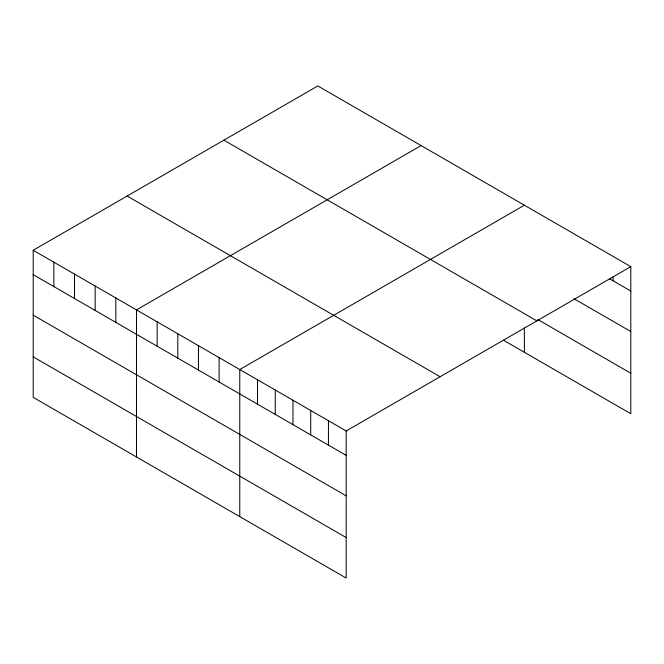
<?xml version="1.0" encoding="UTF-8"?>
<svg xmlns="http://www.w3.org/2000/svg" width="664" height="664" viewBox="0 0 664 664"><rect width="100%" height="100%" fill="white"/><g stroke="black" fill="none" stroke-linecap="round" stroke-linejoin="round"><path stroke-width="1" d="M33.2 250.27L346.185 430.969L346.185 578.053L33.2 397.354L33.2 250.27L317.815 85.947L630.8 266.646L630.8 413.73L503.727 340.366M421.101 145.574L136.485 309.897L136.485 456.981M524.386 205.209L239.77 369.533L239.77 516.617M346.185 430.969L630.8 266.646M609.519 278.755L630.8 291.048M574.045 298.767L630.8 331.535M537.691 319.484L630.8 373.243M223.892 140.17L536.877 320.87M127.123 196.046L440.107 376.745M33.2 274.664L346.185 455.363M33.2 315.151L346.185 495.85M33.2 356.867L346.185 537.566M613.063 276.739L613.063 280.806M524.386 327.999L524.386 352.293M328.448 420.727L328.448 445.129M310.711 410.485L310.711 434.887M292.973 400.251L292.973 424.645M275.245 390.009L275.245 414.411M257.507 379.767L257.507 404.168M219.112 357.606L219.112 381.999M198.453 345.678L198.453 370.08M177.803 333.751L177.803 358.153M157.144 321.824L157.144 346.226M115.827 297.97L115.827 322.372M95.168 286.043L95.168 310.445M74.517 274.124L74.517 298.518M53.859 262.197L53.859 286.591"/></g></svg>
